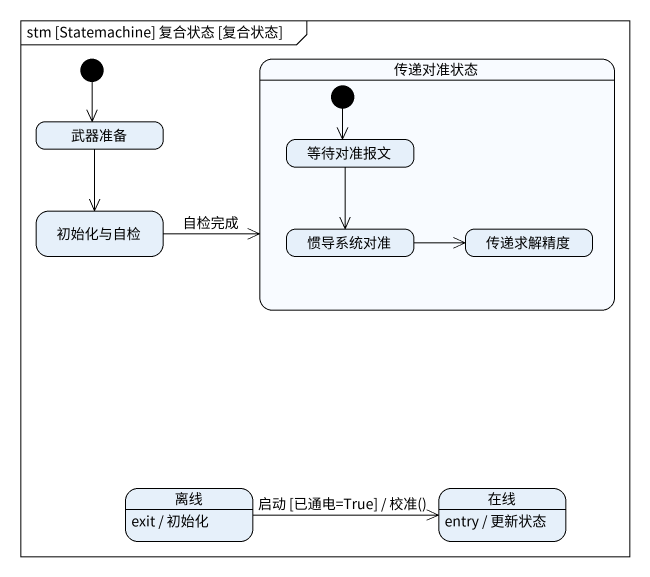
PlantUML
@startuml
mainframe stm [Statemachine] 复合状态 [复合状态]
hide empty description
state 传递对准状态 {
  state 等待对准报文
  state 惯导系统对准
  state 传递求解精度
  [*] --> 等待对准报文
}
state 武器准备
state 初始化与自检
state 离线
离线 : exit / 初始化
state 在线
在线 : entry / 更新状态
[*] --> 武器准备
武器准备 --> 初始化与自检
等待对准报文 --> 惯导系统对准
初始化与自检 -right-> 传递对准状态 : 自检完成
惯导系统对准 -right-> 传递求解精度
离线 -right-> 在线 : 启动 [已通电=True] / 校准()
@enduml
